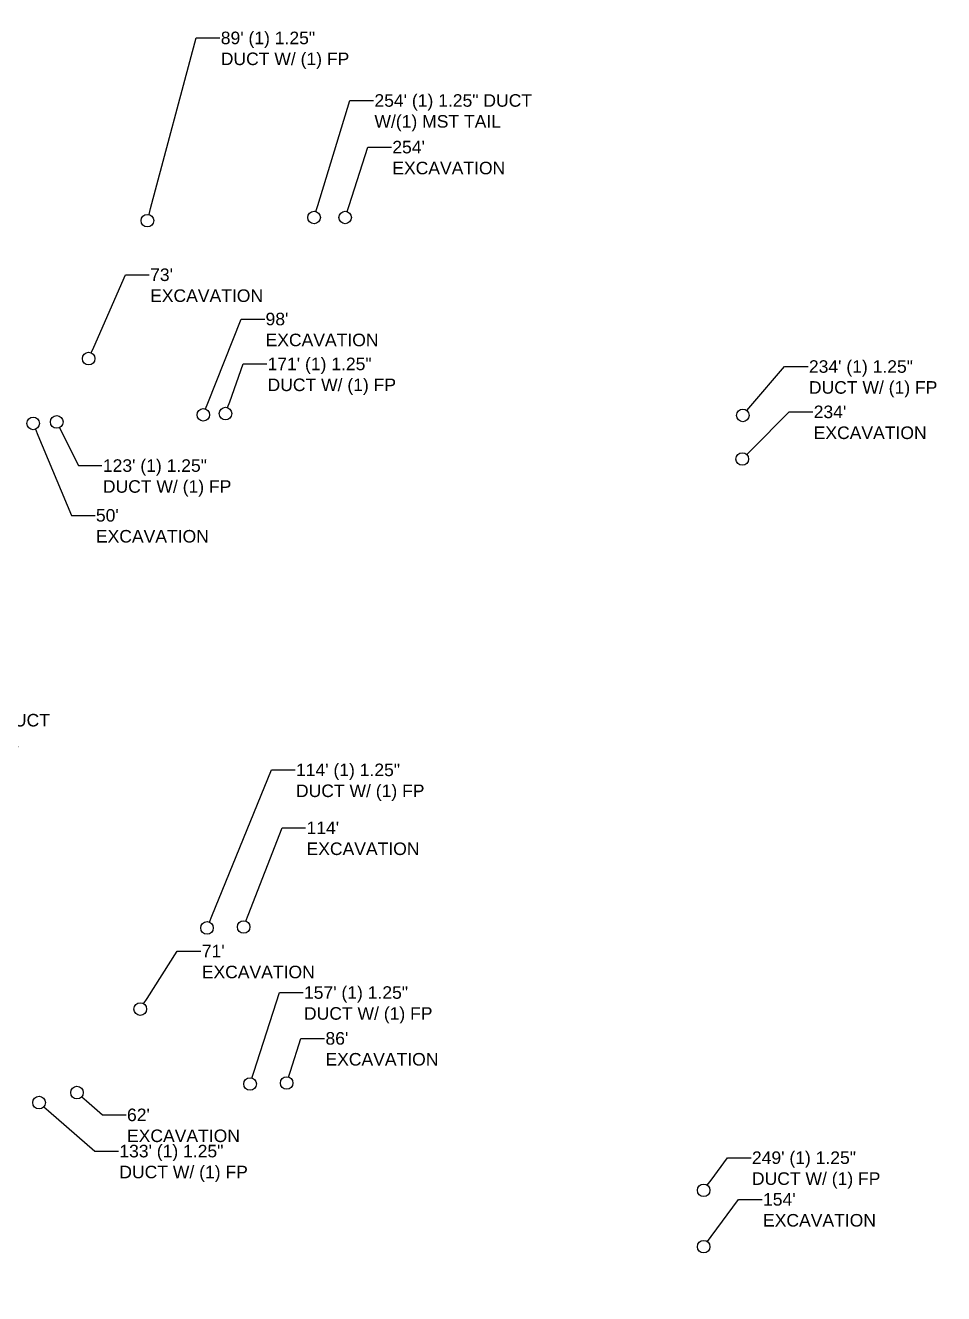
# Model space of a CAD drawing. Header units: millimetres. Extents: x -41032736 to 811436, y 699275 to 12282705.
# Drawn here: x -41030120 to -41029754, y 12280793 to 12281298 of the extents above; entities that cross this region are included whole.
import ezdxf
from ezdxf import colors
from ezdxf.entities.mleader import LeaderData, LeaderLine
from ezdxf.math import Vec2, Vec3

# ---------------------------------------------------------------- set-up
doc = ezdxf.new("R2010")
doc.units = ezdxf.units.MM
doc.header["$MEASUREMENT"] = 0
doc.layers.get('0').update_dxf_attribs({"linetype": 'CONTINUOUS'})
doc.layers.add('EXCAVATION', color=1, linetype='CONTINUOUS')
doc.styles.add('Legend', font='arial.ttf')

# ---------------------------------------------------------------- blocks, each defined once
blk = doc.blocks.new('_DotBlank')
at = {"color": 0, "linetype": 'ByBlock', "lineweight": -2}
blk.add_line((-0.5, 0), (-1, 0), dxfattribs=at)
blk.add_circle((0, 0), 0.5, dxfattribs=at)

msp = doc.modelspace()

# ---------------------------------------------------------------- leaders
at = {"layer": 'EXCAVATION', "linetype": 'Continuous'}
ml = msp.add_multileader_mtext('Standard', dxfattribs=at)
ml.set_content('254\' (1) 1.25" DUCT\\PW/(1) {\\W1;MST TAIL}', color=256, style='Legend')
ml.set_leader_properties()
ml.set_arrow_properties(name='DOTBLANK')
ml.build(insert=Vec2(0, 0))
ml.multileader.update_dxf_attribs({"dogleg_length": 0.36, "arrow_head_size": 5})
ctx = ml.context
ctx.base_point, ctx.char_height, ctx.arrow_head_size, ctx.landing_gap_size, ctx.plane_origin = Vec3(-41029981.54, 12281268.09), 5, 5, 0.347, Vec3(-41030016.21, 12281111.62)
notes = []
notes.append((ctx, [(0, (1, 1, 0), (-41029990.96, 12281268.09), (1, 0), 9.42, [(0, [(-41030005.25, 12281221.46)], 0, [])])]))
ctx.mtext.insert, ctx.mtext.width, ctx.mtext.flow_direction = Vec3(-41029981.19, 12281270.59), 0.00000000248, 5
ctx.mtext.has_bg_fill, ctx.mtext.bg_color, ctx.mtext.bg_scale_factor, ctx.mtext.bg_transparency, ctx.mtext.use_window_bg_color = 1, -1027028792, 1.5, 0, 1
at = {"layer": 'EXCAVATION', "color": 1, "lineweight": 9}
ml = msp.add_multileader_mtext('Standard', dxfattribs=at)
ml.set_content("73' \\PEXCAVATION ", color=1, style='Legend')
ml.set_leader_properties()
ml.set_arrow_properties(name='DOTBLANK')
ml.build(insert=Vec2(0, 0))
ml.multileader.update_dxf_attribs({"dogleg_length": 0.36, "arrow_head_size": 5})
ctx = ml.context
ctx.base_point, ctx.char_height, ctx.arrow_head_size, ctx.landing_gap_size, ctx.plane_origin = Vec3(-41030070.94, 12281198.66), 5, 5, 0.347, Vec3(-41030065.35, 12281111.32)
notes.append((ctx, [(1, (1, 1, 0), (-41030080.36, 12281198.66), (1, 0), 9.42, [(0, [(-41030095.09, 12281165.26)], 0, [])])]))
ctx.mtext.insert, ctx.mtext.width, ctx.mtext.defined_height, ctx.mtext.flow_direction = Vec3(-41030070.59, 12281201.16), 35.783, 11.4, 5
ctx.mtext.has_bg_fill, ctx.mtext.bg_color, ctx.mtext.bg_scale_factor, ctx.mtext.bg_transparency, ctx.mtext.use_window_bg_color = 1, -1027028792, 1.5, 0, 1
at = {"layer": 'EXCAVATION', "linetype": 'Continuous'}
ml = msp.add_multileader_mtext('Standard', dxfattribs=at)
ml.set_content('234\' (1) 1.25"\\PDUCT W/ (1) FP', color=256, style='Legend')
ml.set_leader_properties()
ml.set_arrow_properties(name='DOTBLANK')
ml.build(insert=Vec2(0, 0))
ml.multileader.update_dxf_attribs({"dogleg_length": 0.36, "arrow_head_size": 5})
ctx = ml.context
ctx.base_point, ctx.char_height, ctx.arrow_head_size, ctx.landing_gap_size, ctx.plane_origin = Vec3(-41029808.39, 12281162.1), 5, 5, 0.347, Vec3(-41029844.93, 12281029.06)
notes.append((ctx, [(0, (1, 1, 0), (-41029817.81, 12281162.1), (1, 0), 9.42, [(0, [(-41029834.37, 12281142.61)], 0, [])])]))
ctx.mtext.insert, ctx.mtext.width, ctx.mtext.flow_direction = Vec3(-41029808.04, 12281164.6), 0.00000000248, 5
ctx.mtext.has_bg_fill, ctx.mtext.bg_color, ctx.mtext.bg_scale_factor, ctx.mtext.bg_transparency, ctx.mtext.use_window_bg_color = 1, -1027028792, 1.5, 0, 1
ml = msp.add_multileader_mtext('Standard', dxfattribs=at)
ml.set_content('191\' (1) 1.25" DUCT\\PW/(1) {\\W1;MST TAIL}', color=256, style='Legend')
ml.set_leader_properties()
ml.set_arrow_properties(name='DOTBLANK')
ml.build(insert=Vec2(0, 0))
ml.multileader.update_dxf_attribs({"dogleg_length": 0.36, "arrow_head_size": 5})
ctx = ml.context
ctx.base_point, ctx.char_height, ctx.arrow_head_size, ctx.landing_gap_size, ctx.plane_origin = Vec3(-41030173.69, 12281021.2), 5, 5, 0.347, Vec3(-41030212.64, 12280829.28)
notes.append((ctx, [(0, (1, 1, 0), (-41030183.11, 12281021.2), (1, 0), 9.42, [(0, [(-41030201.68, 12280939.12)], 0, [])])]))
ctx.mtext.insert, ctx.mtext.width, ctx.mtext.flow_direction = Vec3(-41030173.34, 12281023.7), 0.00000000248, 5
ctx.mtext.has_bg_fill, ctx.mtext.bg_color, ctx.mtext.bg_scale_factor, ctx.mtext.bg_transparency, ctx.mtext.use_window_bg_color = 1, -1027028792, 1.5, 0, 1
at = {"layer": 'EXCAVATION', "color": 1, "lineweight": 9}
ml = msp.add_multileader_mtext('Standard', dxfattribs=at)
ml.set_content("71' \\PEXCAVATION ", color=1, style='Legend')
ml.set_leader_properties()
ml.set_arrow_properties(name='DOTBLANK')
ml.build(insert=Vec2(0, 0))
ml.multileader.update_dxf_attribs({"dogleg_length": 0.36, "arrow_head_size": 5})
ctx = ml.context
ctx.base_point, ctx.char_height, ctx.arrow_head_size, ctx.landing_gap_size, ctx.plane_origin = Vec3(-41030050.35, 12280929.23), 5, 5, 0.347, Vec3(-41030059.88, 12280853.29)
notes.append((ctx, [(1, (1, 1, 0), (-41030059.77, 12280929.23), (1, 0), 9.42, [(0, [(-41030074.52, 12280906.11)], 0, [])])]))
ctx.mtext.insert, ctx.mtext.width, ctx.mtext.defined_height, ctx.mtext.flow_direction = Vec3(-41030050, 12280931.73), 35.783, 11.4, 5
ctx.mtext.has_bg_fill, ctx.mtext.bg_color, ctx.mtext.bg_scale_factor, ctx.mtext.bg_transparency, ctx.mtext.use_window_bg_color = 1, -1027028792, 1.5, 0, 1
at = {"layer": 'EXCAVATION', "linetype": 'Continuous'}
ml = msp.add_multileader_mtext('Standard', dxfattribs=at)
ml.set_content('133\' (1) 1.25"\\PDUCT W/ (1) FP', color=256, style='Legend')
ml.set_leader_properties()
ml.set_arrow_properties(name='DOTBLANK')
ml.build(insert=Vec2(0, 0))
ml.multileader.update_dxf_attribs({"dogleg_length": 0.36, "arrow_head_size": 5})
ctx = ml.context
ctx.base_point, ctx.char_height, ctx.arrow_head_size, ctx.landing_gap_size, ctx.plane_origin = Vec3(-41030083.21, 12280849.54), 5, 5, 0.347, Vec3(-41030125.81, 12280759.03)
notes.append((ctx, [(0, (1, 1, 0), (-41030092.63, 12280849.54), (1, 0), 9.42, [(0, [(-41030114.85, 12280868.86)], 0, [])])]))
ctx.mtext.insert, ctx.mtext.width, ctx.mtext.flow_direction = Vec3(-41030082.86, 12280852.04), 0.00000000248, 5
ctx.mtext.has_bg_fill, ctx.mtext.bg_color, ctx.mtext.bg_scale_factor, ctx.mtext.bg_transparency, ctx.mtext.use_window_bg_color = 1, -1027028792, 1.5, 0, 1
ml = msp.add_multileader_mtext('Standard', dxfattribs=at)
ml.set_content('249\' (1) 1.25"\\PDUCT W/ (1) FP', color=256, style='Legend')
ml.set_leader_properties()
ml.set_arrow_properties(name='DOTBLANK')
ml.build(insert=Vec2(0, 0))
ml.multileader.update_dxf_attribs({"dogleg_length": 0.36, "arrow_head_size": 5})
ctx = ml.context
ctx.base_point, ctx.char_height, ctx.arrow_head_size, ctx.landing_gap_size, ctx.plane_origin = Vec3(-41029831.09, 12280846.91), 5, 5, 0.347, Vec3(-41029860.8, 12280712.5)
notes.append((ctx, [(0, (1, 1, 0), (-41029840.51, 12280846.91), (1, 0), 9.42, [(0, [(-41029849.99, 12280833.92)], 0, [])])]))
ctx.mtext.insert, ctx.mtext.width, ctx.mtext.flow_direction = Vec3(-41029830.74, 12280849.41), 0.00000000248, 5
ctx.mtext.has_bg_fill, ctx.mtext.bg_color, ctx.mtext.bg_scale_factor, ctx.mtext.bg_transparency, ctx.mtext.use_window_bg_color = 1, -1027028792, 1.5, 0, 1
for ctx, leaders in notes:
    for number, flags, end, landing, length, lines in leaders:
        leader = LeaderData()
        leader.index, (leader.has_last_leader_line, leader.has_dogleg_vector, leader.attachment_direction) = number, flags
        leader.last_leader_point, leader.dogleg_vector, leader.dogleg_length = Vec3(end), Vec3(landing), length
        for number, points, colour, breaks in lines:
            line = LeaderLine()
            line.index, line.vertices, line.color, line.breaks = number, Vec3.list(points), colors.encode_raw_color(colour), breaks
            leader.lines.append(line)
        ctx.leaders.append(leader)

# ---------------------------------------------------------------- next in the draw order: leaders
at = {"layer": 'EXCAVATION', "color": 1, "lineweight": 9}
ml = msp.add_multileader_mtext('Standard', dxfattribs=at)
ml.set_content("254' \\PEXCAVATION ", color=1, style='Legend')
ml.set_leader_properties()
ml.set_arrow_properties(name='DOTBLANK')
ml.build(insert=Vec2(0, 0))
ml.multileader.update_dxf_attribs({"dogleg_length": 0.36, "arrow_head_size": 5})
ctx = ml.context
ctx.base_point, ctx.char_height, ctx.arrow_head_size, ctx.landing_gap_size, ctx.plane_origin = Vec3(-41029974.42, 12281249.51), 5, 5, 0.347, Vec3(-41029976.59, 12281168.21)
notes = []
notes.append((ctx, [(1, (1, 1, 0), (-41029983.84, 12281249.51), (1, 0), 9.42, [(0, [(-41029992.85, 12281221.46)], 0, [])])]))
ctx.mtext.insert, ctx.mtext.width, ctx.mtext.defined_height, ctx.mtext.flow_direction = Vec3(-41029974.07, 12281252.01), 35.783, 11.4, 5
ctx.mtext.has_bg_fill, ctx.mtext.bg_color, ctx.mtext.bg_scale_factor, ctx.mtext.bg_transparency, ctx.mtext.use_window_bg_color = 1, -1027028792, 1.5, 0, 1
ml = msp.add_multileader_mtext('Standard', dxfattribs=at)
ml.set_content("98' \\PEXCAVATION ", color=1, style='Legend')
ml.set_leader_properties()
ml.set_arrow_properties(name='DOTBLANK')
ml.build(insert=Vec2(0, 0))
ml.multileader.update_dxf_attribs({"dogleg_length": 0.36, "arrow_head_size": 5})
ctx = ml.context
ctx.base_point, ctx.char_height, ctx.arrow_head_size, ctx.landing_gap_size, ctx.plane_origin = Vec3(-41030024.93, 12281181.02), 5, 5, 0.347, Vec3(-41030019.66, 12281088.92)
notes.append((ctx, [(1, (1, 1, 0), (-41030034.35, 12281181.02), (1, 0), 9.42, [(0, [(-41030049.4, 12281142.86)], 0, [])])]))
ctx.mtext.insert, ctx.mtext.width, ctx.mtext.defined_height, ctx.mtext.flow_direction = Vec3(-41030024.58, 12281183.52), 35.783, 11.4, 5
ctx.mtext.has_bg_fill, ctx.mtext.bg_color, ctx.mtext.bg_scale_factor, ctx.mtext.bg_transparency, ctx.mtext.use_window_bg_color = 1, -1027028792, 1.5, 0, 1
ml = msp.add_multileader_mtext('Standard', dxfattribs=at)
ml.set_content("234' \\PEXCAVATION ", color=1, style='Legend')
ml.set_leader_properties()
ml.set_arrow_properties(name='DOTBLANK')
ml.build(insert=Vec2(0, 0))
ml.multileader.update_dxf_attribs({"dogleg_length": 0.36, "arrow_head_size": 5})
ctx = ml.context
ctx.base_point, ctx.char_height, ctx.arrow_head_size, ctx.landing_gap_size, ctx.plane_origin = Vec3(-41029806.48, 12281144.04), 5, 5, 0.347, Vec3(-41029805.31, 12281085.65)
notes.append((ctx, [(1, (1, 1, 0), (-41029815.9, 12281144.04), (1, 0), 9.42, [(0, [(-41029834.59, 12281125.25)], 0, [])])]))
ctx.mtext.insert, ctx.mtext.width, ctx.mtext.defined_height, ctx.mtext.flow_direction = Vec3(-41029806.13, 12281146.54), 35.783, 11.4, 5
ctx.mtext.has_bg_fill, ctx.mtext.bg_color, ctx.mtext.bg_scale_factor, ctx.mtext.bg_transparency, ctx.mtext.use_window_bg_color = 1, -1027028792, 1.5, 0, 1
at = {"layer": 'EXCAVATION', "linetype": 'Continuous'}
ml = msp.add_multileader_mtext('Standard', dxfattribs=at)
ml.set_content('114\' (1) 1.25"\\PDUCT W/ (1) FP', color=256, style='Legend')
ml.set_leader_properties()
ml.set_arrow_properties(name='DOTBLANK')
ml.build(insert=Vec2(0, 0))
ml.multileader.update_dxf_attribs({"dogleg_length": 0.36, "arrow_head_size": 5})
ctx = ml.context
ctx.base_point, ctx.char_height, ctx.arrow_head_size, ctx.landing_gap_size, ctx.plane_origin = Vec3(-41030012.8, 12281001.41), 5, 5, 0.347, Vec3(-41030058.88, 12280828.6)
notes.append((ctx, [(0, (1, 1, 0), (-41030022.22, 12281001.41), (1, 0), 9.42, [(0, [(-41030047.91, 12280938.44)], 0, [])])]))
ctx.mtext.insert, ctx.mtext.width, ctx.mtext.flow_direction = Vec3(-41030012.46, 12281003.91), 0.00000000248, 5
ctx.mtext.has_bg_fill, ctx.mtext.bg_color, ctx.mtext.bg_scale_factor, ctx.mtext.bg_transparency, ctx.mtext.use_window_bg_color = 1, -1027028792, 1.5, 0, 1
at = {"layer": 'EXCAVATION', "color": 1, "lineweight": 9}
ml = msp.add_multileader_mtext('Standard', dxfattribs=at)
ml.set_content("62' \\PEXCAVATION ", color=1, style='Legend')
ml.set_leader_properties()
ml.set_arrow_properties(name='DOTBLANK')
ml.build(insert=Vec2(0, 0))
ml.multileader.update_dxf_attribs({"dogleg_length": 0.36, "arrow_head_size": 5})
ctx = ml.context
ctx.base_point, ctx.char_height, ctx.arrow_head_size, ctx.landing_gap_size, ctx.plane_origin = Vec3(-41030080.16, 12280863.97), 5, 5, 0.347, Vec3(-41030086.19, 12280815.62)
notes.append((ctx, [(1, (1, 1, 0), (-41030089.58, 12280863.97), (1, 0), 9.42, [(0, [(-41030099.75, 12280872.84)], 0, [])])]))
ctx.mtext.insert, ctx.mtext.width, ctx.mtext.defined_height, ctx.mtext.flow_direction = Vec3(-41030079.81, 12280866.47), 35.783, 11.4, 5
ctx.mtext.has_bg_fill, ctx.mtext.bg_color, ctx.mtext.bg_scale_factor, ctx.mtext.bg_transparency, ctx.mtext.use_window_bg_color = 1, -1027028792, 1.5, 0, 1
ml = msp.add_multileader_mtext('Standard', dxfattribs=at)
ml.set_content("154' \\PEXCAVATION ", color=1, style='Legend')
ml.set_leader_properties()
ml.set_arrow_properties(name='DOTBLANK')
ml.build(insert=Vec2(0, 0))
ml.multileader.update_dxf_attribs({"dogleg_length": 0.36, "arrow_head_size": 5})
ctx = ml.context
ctx.base_point, ctx.char_height, ctx.arrow_head_size, ctx.landing_gap_size, ctx.plane_origin = Vec3(-41029826.66, 12280830.31), 5, 5, 0.347, Vec3(-41029821.18, 12280769.09)
notes.append((ctx, [(1, (1, 1, 0), (-41029836.09, 12280830.31), (1, 0), 9.42, [(0, [(-41029849.99, 12280811.46)], 0, [])])]))
ctx.mtext.insert, ctx.mtext.width, ctx.mtext.defined_height, ctx.mtext.flow_direction = Vec3(-41029826.32, 12280832.81), 35.783, 11.4, 5
ctx.mtext.has_bg_fill, ctx.mtext.bg_color, ctx.mtext.bg_scale_factor, ctx.mtext.bg_transparency, ctx.mtext.use_window_bg_color = 1, -1027028792, 1.5, 0, 1
for ctx, leaders in notes:
    for number, flags, end, landing, length, lines in leaders:
        leader = LeaderData()
        leader.index, (leader.has_last_leader_line, leader.has_dogleg_vector, leader.attachment_direction) = number, flags
        leader.last_leader_point, leader.dogleg_vector, leader.dogleg_length = Vec3(end), Vec3(landing), length
        for number, points, colour, breaks in lines:
            line = LeaderLine()
            line.index, line.vertices, line.color, line.breaks = number, Vec3.list(points), colors.encode_raw_color(colour), breaks
            leader.lines.append(line)
        ctx.leaders.append(leader)

# ---------------------------------------------------------------- next in the draw order: leaders
at = {"layer": 'EXCAVATION', "linetype": 'Continuous'}
ml = msp.add_multileader_mtext('Standard', dxfattribs=at)
ml.set_content('89\' (1) 1.25"\\PDUCT W/ (1) FP', color=256, style='Legend')
ml.set_leader_properties()
ml.set_arrow_properties(name='DOTBLANK')
ml.build(insert=Vec2(0, 0))
ml.multileader.update_dxf_attribs({"dogleg_length": 0.36, "arrow_head_size": 5})
ctx = ml.context
ctx.base_point, ctx.char_height, ctx.arrow_head_size, ctx.landing_gap_size, ctx.plane_origin = Vec3(-41030042.78, 12281293.01), 5, 5, 0.347, Vec3(-41030082.64, 12281110.37)
notes = []
notes.append((ctx, [(0, (1, 1, 0), (-41030052.2, 12281293.01), (1, 0), 9.42, [(0, [(-41030071.67, 12281220.21)], 0, [])])]))
ctx.mtext.insert, ctx.mtext.width, ctx.mtext.flow_direction = Vec3(-41030042.43, 12281295.51), 0.00000000248, 5
ctx.mtext.has_bg_fill, ctx.mtext.bg_color, ctx.mtext.bg_scale_factor, ctx.mtext.bg_transparency, ctx.mtext.use_window_bg_color = 1, -1027028792, 1.5, 0, 1
at = {"layer": 'EXCAVATION', "color": 1, "lineweight": 9}
ml = msp.add_multileader_mtext('Standard', dxfattribs=at)
ml.set_content("50' \\PEXCAVATION ", color=1, style='Legend')
ml.set_leader_properties()
ml.set_arrow_properties(name='DOTBLANK')
ml.build(insert=Vec2(0, 0))
ml.multileader.update_dxf_attribs({"dogleg_length": 0.36, "arrow_head_size": 5})
ctx = ml.context
ctx.base_point, ctx.char_height, ctx.arrow_head_size, ctx.landing_gap_size, ctx.plane_origin = Vec3(-41030092.54, 12281102.81), 5, 5, 0.347, Vec3(-41030087.48, 12281085.49)
notes.append((ctx, [(1, (1, 1, 0), (-41030101.96, 12281102.81), (1, 0), 9.42, [(0, [(-41030117.22, 12281139.43)], 0, [])])]))
ctx.mtext.insert, ctx.mtext.width, ctx.mtext.defined_height, ctx.mtext.flow_direction = Vec3(-41030092.2, 12281105.31), 35.783, 11.4, 5
ctx.mtext.has_bg_fill, ctx.mtext.bg_color, ctx.mtext.bg_scale_factor, ctx.mtext.bg_transparency, ctx.mtext.use_window_bg_color = 1, -1027028792, 1.5, 0, 1
ml = msp.add_multileader_mtext('Standard', dxfattribs=at)
ml.set_content("114' \\PEXCAVATION ", color=1, style='Legend')
ml.set_leader_properties()
ml.set_arrow_properties(name='DOTBLANK')
ml.build(insert=Vec2(0, 0))
ml.multileader.update_dxf_attribs({"dogleg_length": 0.36, "arrow_head_size": 5})
ctx = ml.context
ctx.base_point, ctx.char_height, ctx.arrow_head_size, ctx.landing_gap_size, ctx.plane_origin = Vec3(-41030008.6, 12280978.32), 5, 5, 0.347, Vec3(-41030019.25, 12280885.19)
notes.append((ctx, [(1, (1, 1, 0), (-41030018.02, 12280978.32), (1, 0), 9.42, [(0, [(-41030033.3, 12280938.83)], 0, [])])]))
ctx.mtext.insert, ctx.mtext.width, ctx.mtext.defined_height, ctx.mtext.flow_direction = Vec3(-41030008.25, 12280980.82), 35.783, 11.4, 5
ctx.mtext.has_bg_fill, ctx.mtext.bg_color, ctx.mtext.bg_scale_factor, ctx.mtext.bg_transparency, ctx.mtext.use_window_bg_color = 1, -1027028792, 1.5, 0, 1
at = {"layer": 'EXCAVATION', "linetype": 'Continuous'}
ml = msp.add_multileader_mtext('Standard', dxfattribs=at)
ml.set_content('157\' (1) 1.25"\\PDUCT W/ (1) FP', color=256, style='Legend')
ml.set_leader_properties()
ml.set_arrow_properties(name='DOTBLANK')
ml.build(insert=Vec2(0, 0))
ml.multileader.update_dxf_attribs({"dogleg_length": 0.36, "arrow_head_size": 5})
ctx = ml.context
ctx.base_point, ctx.char_height, ctx.arrow_head_size, ctx.landing_gap_size, ctx.plane_origin = Vec3(-41030009.61, 12280912.71), 5, 5, 0.347, Vec3(-41030041.73, 12280766.43)
notes.append((ctx, [(0, (1, 1, 0), (-41030019.04, 12280912.71), (1, 0), 9.42, [(0, [(-41030030.76, 12280876.27)], 0, [])])]))
ctx.mtext.insert, ctx.mtext.width, ctx.mtext.flow_direction = Vec3(-41030009.27, 12280915.21), 0.00000000248, 5
ctx.mtext.has_bg_fill, ctx.mtext.bg_color, ctx.mtext.bg_scale_factor, ctx.mtext.bg_transparency, ctx.mtext.use_window_bg_color = 1, -1027028792, 1.5, 0, 1
for ctx, leaders in notes:
    for number, flags, end, landing, length, lines in leaders:
        leader = LeaderData()
        leader.index, (leader.has_last_leader_line, leader.has_dogleg_vector, leader.attachment_direction) = number, flags
        leader.last_leader_point, leader.dogleg_vector, leader.dogleg_length = Vec3(end), Vec3(landing), length
        for number, points, colour, breaks in lines:
            line = LeaderLine()
            line.index, line.vertices, line.color, line.breaks = number, Vec3.list(points), colors.encode_raw_color(colour), breaks
            leader.lines.append(line)
        ctx.leaders.append(leader)

# ---------------------------------------------------------------- next in the draw order: leaders
ml = msp.add_multileader_mtext('Standard', dxfattribs=at)
ml.set_content('123\' (1) 1.25"\\PDUCT W/ (1) FP', color=256, style='Legend')
ml.set_leader_properties()
ml.set_arrow_properties(name='DOTBLANK')
ml.build(insert=Vec2(0, 0))
ml.multileader.update_dxf_attribs({"dogleg_length": 0.36, "arrow_head_size": 5})
ctx = ml.context
ctx.base_point, ctx.char_height, ctx.arrow_head_size, ctx.landing_gap_size, ctx.plane_origin = Vec3(-41030089.76, 12281122.64), 5, 5, 0.347, Vec3(-41030118.78, 12281030.18)
notes = []
notes.append((ctx, [(0, (1, 1, 0), (-41030099.19, 12281122.64), (1, 0), 9.42, [(0, [(-41030107.81, 12281140.02)], 0, [])])]))
ctx.mtext.insert, ctx.mtext.width, ctx.mtext.flow_direction = Vec3(-41030089.42, 12281125.14), 0.00000000248, 5
ctx.mtext.has_bg_fill, ctx.mtext.bg_color, ctx.mtext.bg_scale_factor, ctx.mtext.bg_transparency, ctx.mtext.use_window_bg_color = 1, -1027028792, 1.5, 0, 1
at = {"layer": 'EXCAVATION', "color": 1, "lineweight": 9}
ml = msp.add_multileader_mtext('Standard', dxfattribs=at)
ml.set_content("86' \\PEXCAVATION ", color=1, style='Legend')
ml.set_leader_properties()
ml.set_arrow_properties(name='DOTBLANK')
ml.build(insert=Vec2(0, 0))
ml.multileader.update_dxf_attribs({"dogleg_length": 0.36, "arrow_head_size": 5})
ctx = ml.context
ctx.base_point, ctx.char_height, ctx.arrow_head_size, ctx.landing_gap_size, ctx.plane_origin = Vec3(-41030001.05, 12280894.45), 5, 5, 0.347, Vec3(-41030002.11, 12280823.02)
notes.append((ctx, [(1, (1, 1, 0), (-41030010.47, 12280894.45), (1, 0), 9.42, [(0, [(-41030016.15, 12280876.66)], 0, [])])]))
ctx.mtext.insert, ctx.mtext.width, ctx.mtext.defined_height, ctx.mtext.flow_direction = Vec3(-41030000.71, 12280896.95), 35.783, 11.4, 5
ctx.mtext.has_bg_fill, ctx.mtext.bg_color, ctx.mtext.bg_scale_factor, ctx.mtext.bg_transparency, ctx.mtext.use_window_bg_color = 1, -1027028792, 1.5, 0, 1
for ctx, leaders in notes:
    for number, flags, end, landing, length, lines in leaders:
        leader = LeaderData()
        leader.index, (leader.has_last_leader_line, leader.has_dogleg_vector, leader.attachment_direction) = number, flags
        leader.last_leader_point, leader.dogleg_vector, leader.dogleg_length = Vec3(end), Vec3(landing), length
        for number, points, colour, breaks in lines:
            line = LeaderLine()
            line.index, line.vertices, line.color, line.breaks = number, Vec3.list(points), colors.encode_raw_color(colour), breaks
            leader.lines.append(line)
        ctx.leaders.append(leader)

# ---------------------------------------------------------------- next in the draw order: leaders
at = {"layer": 'EXCAVATION', "linetype": 'Continuous'}
ml = msp.add_multileader_mtext('Standard', dxfattribs=at)
ml.set_content('171\' (1) 1.25"\\PDUCT W/ (1) FP', color=256, style='Legend')
ml.set_leader_properties()
ml.set_arrow_properties(name='DOTBLANK')
ml.build(insert=Vec2(0, 0))
ml.multileader.update_dxf_attribs({"dogleg_length": 0.36, "arrow_head_size": 5})
ctx = ml.context
ctx.base_point, ctx.char_height, ctx.arrow_head_size, ctx.landing_gap_size, ctx.plane_origin = Vec3(-41030024.13, 12281163.14), 5, 5, 0.347, Vec3(-41030051.52, 12281033.52)
notes = []
notes.append((ctx, [(0, (1, 1, 0), (-41030033.55, 12281163.14), (1, 0), 9.42, [(0, [(-41030040.55, 12281143.35)], 0, [])])]))
ctx.mtext.insert, ctx.mtext.width, ctx.mtext.flow_direction = Vec3(-41030023.79, 12281165.64), 0.00000000248, 5
ctx.mtext.has_bg_fill, ctx.mtext.bg_color, ctx.mtext.bg_scale_factor, ctx.mtext.bg_transparency, ctx.mtext.use_window_bg_color = 1, -1027028792, 1.5, 0, 1
for ctx, leaders in notes:
    for number, flags, end, landing, length, lines in leaders:
        leader = LeaderData()
        leader.index, (leader.has_last_leader_line, leader.has_dogleg_vector, leader.attachment_direction) = number, flags
        leader.last_leader_point, leader.dogleg_vector, leader.dogleg_length = Vec3(end), Vec3(landing), length
        for number, points, colour, breaks in lines:
            line = LeaderLine()
            line.index, line.vertices, line.color, line.breaks = number, Vec3.list(points), colors.encode_raw_color(colour), breaks
            leader.lines.append(line)
        ctx.leaders.append(leader)

doc.saveas('drawing.dxf')
